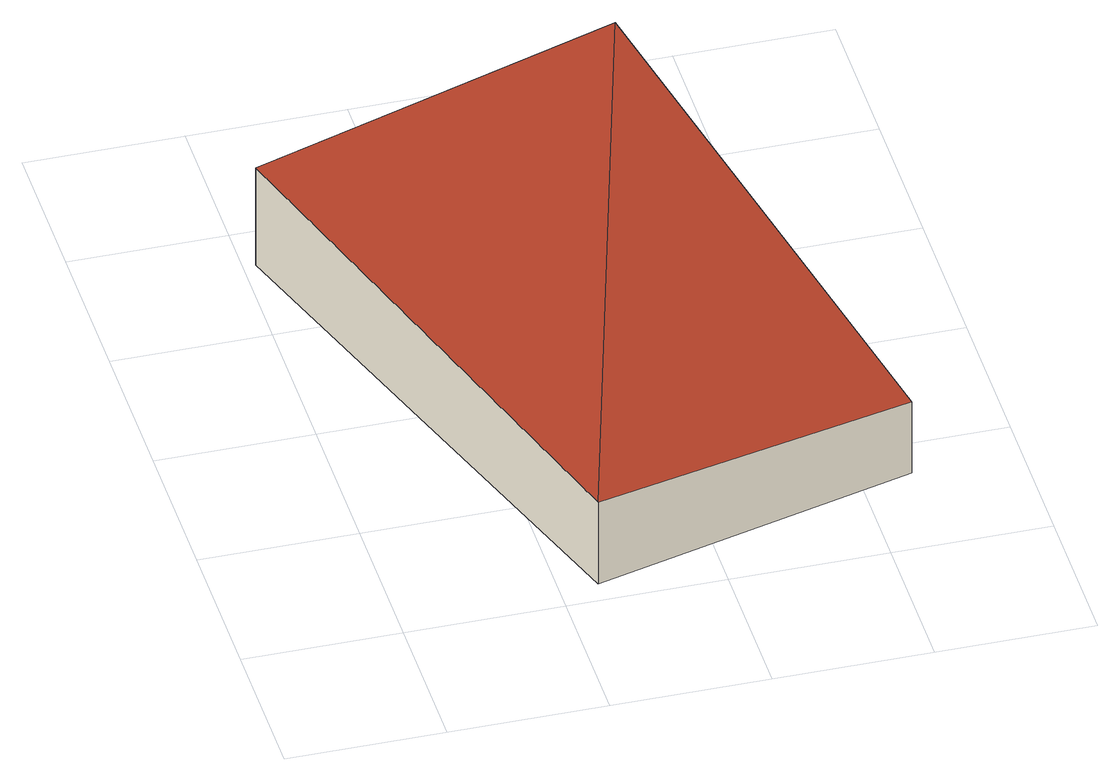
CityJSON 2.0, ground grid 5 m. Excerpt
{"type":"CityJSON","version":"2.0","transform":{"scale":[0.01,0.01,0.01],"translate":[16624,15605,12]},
"CityObjects":{
"building1":{"type":"Building","attributes":{"name":"inconnu","Volume":95.09,"Profile":"IGN","BUILDINGID":"IG296727","ZMIN":6.07,"TEXTURE":1,"THICKNESS":0.1,"OVERHANG":0,"NDALLE":"76_95","NDALLE410":"76_95D","NDALLE4915":"15_12","SOURCE":"V2017","COMMENT":"Restitution avant 2017","DT_INTEG":20170501,"USAGE":"indiffÃ©renciÃ©","ANCON":"NULL","Shape_Leng":29.79,"Shape_Le_1":29.79,"Shape_Le_2":29.79,"Shape_Le_3":29.79,"Shape_Area":52.41},"children":["building1-1"]},
"building1-1":{"type":"BuildingPart","attributes":{"measuredHeight":2.33},"parents":["building1"],"geometry":[{"type":"MultiSurface","lod":"2","boundaries":[[[0,1,2]],[[3,0,2]],[[4,5,0,3,6]],[[0,5,7,1]],[[2,1,7,8,9]],[[6,3,2,9]]],"semantics":{"surfaces":[{"type":"RoofSurface"},{"type":"WallSurface"}],"values":[0,0,1,1,1,1]}}]}
},
"vertices":[
[620,80,320],[1660,360,280],[1220,2120,480],[40,1840,380],[330,960,15],[620,80,15],[40,1840,15],[1660,360,15],[1440,1240,15],[1220,2120,15]
]}
